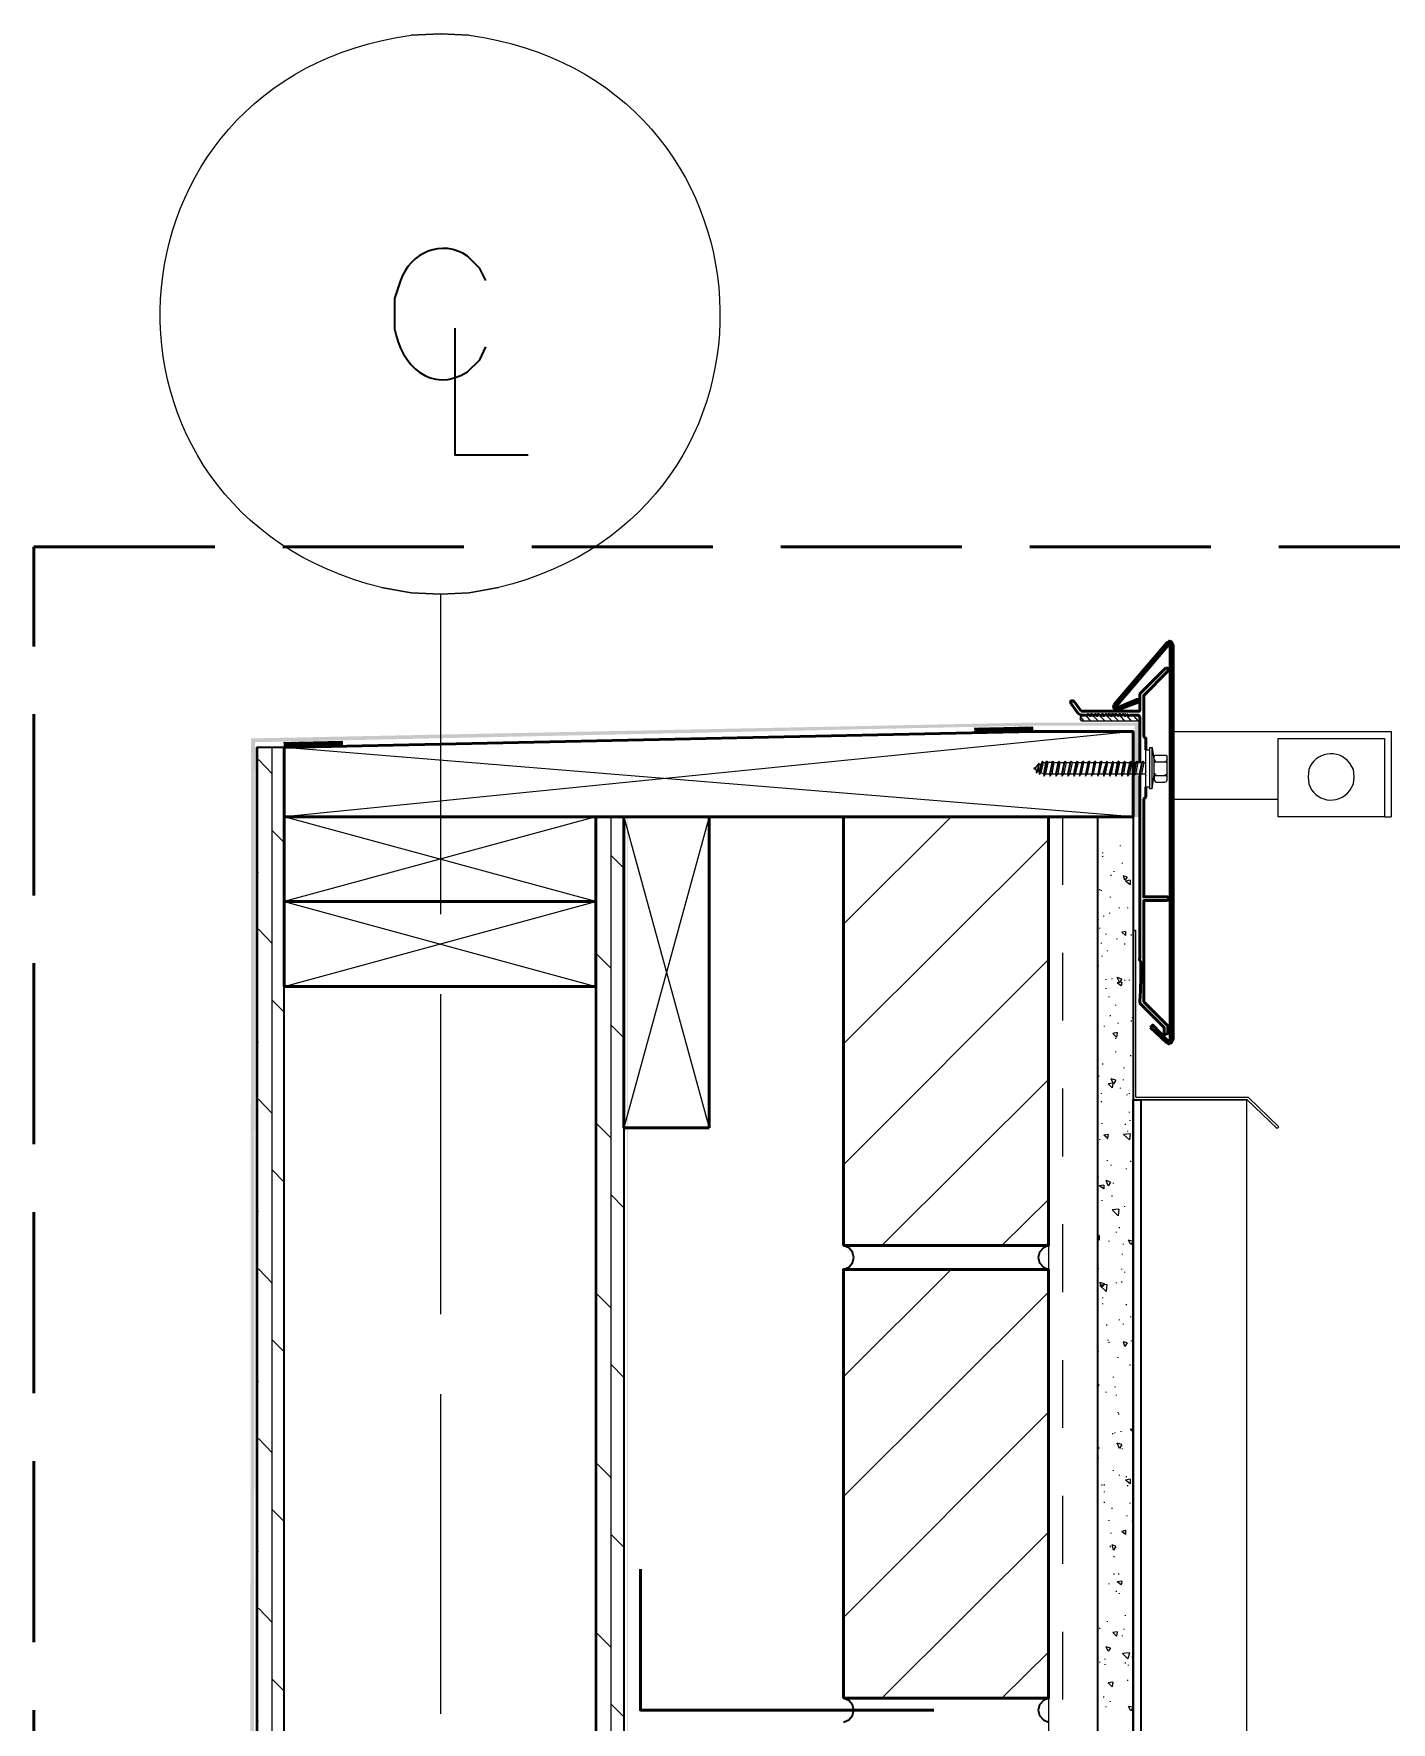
# Model space of a CAD drawing. Header units: inches. Extents: x 5 to 516, y -193 to 129.
# Drawn here: x 77.174 to 79.173, y -172.562 to -170.076 of the extents above; entities that cross this region are included whole.
import ezdxf

# ---------------------------------------------------------------- set-up
doc = ezdxf.new("R2010")
doc.units = ezdxf.units.IN
doc.header["$MEASUREMENT"] = 0
doc.linetypes.add('PDF_IMPORT', pattern=[1, 0.8, -0.2])
doc.layers.add('PDF8_Geometry', color=7, linetype='Continuous')
doc.layers.add('PDF8_Solid Fills', color=7, linetype='Continuous')

msp = doc.modelspace()

# ---------------------------------------------------------------- hatches: boundary and pattern name
at = {"layer": 'PDF8_Solid Fills', "transparency": 33554559}
for points in [[(78.6455148, -171.0902266), (78.6455148, -171.0946711), (78.7955149, -171.0946709), (78.8010686, -171.2291155), (78.8010704, -171.0902266)], [(77.2977364, -175.9157818), (77.3021809, -175.9202262), (77.3021807, -175.9146705), (77.495514, -175.9146707), (77.4999574, -171.1191149), (77.494402, -171.1135596), (77.4910698, -175.9091154), (77.2977364, -175.9091151)], [(78.0487701, -188.5757832), (78.0444044, -188.5757832), (78.0444044, -189.8902278), (78.0488489, -189.8857834), (78.0488487, -171.2291155), (78.0477376, -171.2291155)]]:
    msp.add_hatch(color=256, dxfattribs=at).paths.add_polyline_path(points)

# ---------------------------------------------------------------- linework, layer by layer
at = {"layer": 'PDF8_Geometry', "lineweight": 15}
for points in [[(77.815513, -170.078003), (77.7732907, -170.0757807), (77.7299574, -170.078003), (77.7732907, -170.0757807)], [(77.7732907, -170.9013364), (77.815513, -170.8991142), (77.8588463, -170.8913364), (77.815513, -170.8991142), (77.7732907, -170.9013364), (77.7299574, -170.8991142), (77.6866241, -170.8913364), (77.7299574, -170.8991142)], [(78.5599593, -171.0991153), (78.5599593, -171.1057819), (78.6455148, -171.1035597), (78.6455148, -171.096893)], [(77.5432943, -171.1202266), (77.5432943, -171.1268933), (77.6288499, -171.1246711), (77.6288499, -171.1180044)], [(78.7410688, -179.7291162), (78.7410688, -171.2291155), (78.6688466, -171.2291155), (78.6688466, -179.7291162)], [(78.7921801, -172.2657808), (78.7921801, -172.2668919)]]:
    msp.add_lwpolyline(points, close=True, dxfattribs=at)
at = {"layer": 'PDF8_Geometry', "lineweight": 35}
for points in [[(77.8399592, -170.4391148), (77.8310703, -170.4213371), (77.8132926, -170.4035593)], [(77.7144037, -170.4391148), (77.7055148, -170.4657815), (77.7055148, -170.510226)], [(77.7944044, -170.5091154), (77.7944044, -170.6957821), (77.9021822, -170.6957821)], [(77.8132926, -170.5735593), (77.8310703, -170.5557815), (77.8399592, -170.5368926)], [(78.3666248, -171.8957823), (78.3744026, -171.8924489), (78.3799582, -171.8857823), (78.3821804, -171.8780045), (78.3799582, -171.8702267), (78.3744026, -171.86356), (78.3666248, -171.8602267)], [(78.6688484, -171.8602259), (78.6610706, -171.8635592), (78.655515, -171.8702259), (78.6532928, -171.8780037), (78.655515, -171.8857814), (78.6610706, -171.8924481), (78.6688484, -171.8957814)], [(78.3666248, -172.562449), (78.3744026, -172.5591156), (78.3799582, -172.552449), (78.3821804, -172.5446712), (78.3799582, -172.5368934), (78.3744026, -172.5302268), (78.3666248, -172.5268934)], [(78.6688484, -172.5268926), (78.6610706, -172.5302259), (78.655515, -172.5368926), (78.6532928, -172.5446704), (78.655515, -172.5524482), (78.6610706, -172.5591148), (78.6688484, -172.5624482)]]:
    msp.add_lwpolyline(points, dxfattribs=at)
at = {"layer": 'PDF8_Geometry', "linetype": 'PDF_IMPORT', "lineweight": 50, "ltscale": 0.333333}
msp.add_lwpolyline([(79.2344047, -170.8313381), (79.2344047, -173.5446696), (77.1744023, -173.5446697), (77.1744047, -170.831336), (79.2344025, -170.8313381)], dxfattribs=at)
at = {"layer": 'PDF8_Geometry', "linetype": 'PDF_IMPORT', "lineweight": 15, "ltscale": 0.588889}
msp.add_lwpolyline([(77.7732907, -170.9013364), (77.7732907, -174.5791153)], dxfattribs=at)
at = {"layer": 'PDF8_Geometry', "lineweight": 50}
for points in [[(78.8521803, -170.9757825), (78.849958, -170.971338), (78.8466247, -170.9702269), (78.8432914, -170.9724491), (78.7655136, -171.0635602)], [(78.847738, -170.9757812), (78.847738, -170.9746701), (78.8466269, -170.9746701), (78.8455158, -170.9757812), (78.7688491, -171.0657812)], [(78.8421799, -171.5613369), (78.8455132, -171.5635591), (78.8499577, -171.5613369), (78.8521799, -171.5568924), (78.8521799, -170.9757813)], [(78.8432912, -171.5580036), (78.8455134, -171.5591147), (78.8466245, -171.5580036), (78.8477356, -171.5568924), (78.8477356, -170.9757813)], [(78.803293, -171.0480039), (78.8410708, -171.0102261)], [(78.8444036, -171.0146719), (78.808848, -171.0502274), (78.808848, -171.0513386)], [(78.8410715, -171.0102254), (78.8444048, -171.0102254), (78.8455159, -171.0124476), (78.8444048, -171.0146698)], [(78.7688487, -171.0657808), (78.7688487, -171.0668919), (78.7699598, -171.0668919), (78.771071, -171.0680031), (78.7999598, -171.0557808), (78.801071, -171.0602253), (78.771071, -171.0713364)], [(78.7999597, -171.0735596), (78.8021819, -171.0735596), (78.803293, -171.0713374), (78.803293, -171.0491152)], [(78.803293, -171.0491138), (78.803293, -171.0480027)], [(78.8088495, -171.1102258), (78.8088495, -171.0513369)], [(78.7021826, -171.0624489), (78.7010715, -171.0602266), (78.7021826, -171.0580044), (78.7044048, -171.0580044), (78.706627, -171.0591155)], [(78.7121833, -171.0768916), (78.7021833, -171.0624471)], [(78.7166276, -171.0735595), (78.7066276, -171.0591151)], [(78.7166276, -171.079116), (78.7121831, -171.0768938)], [(78.7177353, -171.0735595), (78.7166242, -171.0735595)], [(78.7232917, -171.079116), (78.7166251, -171.079116)], [(78.7999609, -171.0735595), (78.7177387, -171.0735595)], [(78.783295, -171.0780038), (78.7810728, -171.080226), (78.7788505, -171.0780038), (78.7755172, -171.080226), (78.773295, -171.0780038), (78.7710728, -171.080226), (78.7677394, -171.0780038), (78.7655172, -171.080226), (78.763295, -171.0780038), (78.7610728, -171.080226), (78.7577394, -171.0780038), (78.7555172, -171.080226), (78.753295, -171.0780038), (78.7499616, -171.080226), (78.7477394, -171.0780038), (78.7455172, -171.080226), (78.7421839, -171.0780038), (78.7399616, -171.080226), (78.7377394, -171.0780038), (78.7344061, -171.080226), (78.7321839, -171.0780038), (78.7299616, -171.080226), (78.7266283, -171.0780038), (78.7244061, -171.080226)], [(78.771071, -171.0713374), (78.7677376, -171.0713374), (78.7644043, -171.0680041), (78.7655154, -171.0635596)], [(78.7832915, -171.0780038), (78.7866249, -171.080226), (78.787736, -171.0791149)], [(78.8032943, -171.0824493), (78.8021832, -171.0802271), (78.7999609, -171.079116), (78.7877387, -171.079116)], [(78.803293, -171.082448), (78.803293, -171.1491147)], [(78.8121815, -171.1302268), (78.8121815, -171.1135602), (78.8088482, -171.1113379)], [(78.8088495, -171.111338), (78.8088495, -171.1102269)], [(78.8121815, -171.2002256), (78.8088482, -171.2024478)], [(78.8088495, -171.2035599), (78.8088495, -171.2024488)], [(78.8088495, -171.3457809), (78.8088495, -171.2035586)], [(78.8121815, -171.1846706), (78.8121815, -171.2002262)], [(78.8088495, -171.3535595), (78.8088495, -171.3524483), (78.8099606, -171.3524483)], [(78.8088495, -171.5002269), (78.8088495, -171.3535603)], [(78.8099617, -171.3468931), (78.8088505, -171.3468931), (78.8088505, -171.3457819)], [(78.8432914, -171.3524486), (78.8455136, -171.3513375), (78.8466247, -171.3491153), (78.8455136, -171.3480042), (78.8432914, -171.3468931), (78.809958, -171.3468931)], [(78.8432914, -171.3524495), (78.809958, -171.3524495)], [(78.8388471, -171.5402265), (78.8388471, -171.5391154), (78.8032915, -171.5035598)], [(78.8444036, -171.5368933), (78.808848, -171.5013377)], [(78.8088495, -171.5013369), (78.8088495, -171.5002258)], [(78.8432914, -171.5580046), (78.8221803, -171.5357824), (78.8188469, -171.5391157)], [(78.8421837, -171.5613367), (78.8188504, -171.5391145)], [(78.8444036, -171.5368928), (78.8444036, -171.5480039), (78.838848, -171.5502261), (78.838848, -171.5402261)], [(78.4999618, -172.5446697), (78.0677396, -172.5446697), (78.0677396, -172.3368919)]]:
    msp.add_lwpolyline(points, dxfattribs=at)
at = {"layer": 'PDF8_Geometry', "lineweight": 15}
for points in [[(78.8032908, -171.0880045), (78.7177353, -171.0880045), (78.715513, -171.0857823), (78.715513, -171.082449), (78.7177353, -171.0791156)], [(78.7210719, -171.0880045), (78.7155163, -171.0813378)], [(78.7244039, -171.0802259), (78.7232928, -171.0791148)], [(78.7310726, -171.0880045), (78.7244059, -171.0802267)], [(78.742181, -171.0880045), (78.7344032, -171.0802267)], [(78.7521817, -171.0880045), (78.7444039, -171.0802267)], [(78.7621824, -171.0880045), (78.7544046, -171.0802267)], [(78.7721831, -171.0880045), (78.7644054, -171.0802267)], [(78.7810717, -171.0880045), (78.774405, -171.0802267)], [(78.7910724, -171.0880045), (78.7844057, -171.0802267)], [(78.8010686, -171.0880045), (78.7944019, -171.0802267)], [(78.7932923, -171.1035594), (77.5432922, -171.229115)], [(78.5599591, -171.0991149), (78.5666258, -171.1057816), (78.5732924, -171.0980038)], [(78.5599593, -171.1035593), (78.5621815, -171.1057816), (78.5688482, -171.0980038)], [(78.5599615, -171.1013371), (78.5644059, -171.1057816), (78.5710726, -171.0980038)], [(78.5599616, -171.1057816), (78.5666283, -171.0980038)], [(78.5599616, -171.0991152), (78.5599616, -171.0980041)], [(78.5599616, -171.1035594), (78.5644061, -171.099115)], [(78.5599616, -171.1013373), (78.5621839, -171.0991151)], [(78.5621835, -171.0991149), (78.5688502, -171.1057816), (78.5755168, -171.0980038)], [(78.5644034, -171.0991149), (78.57107, -171.1057816), (78.5777367, -171.0980038)], [(78.5666278, -171.0980027), (78.5732944, -171.1046694), (78.5799611, -171.0980027)], [(78.5688476, -171.0980027), (78.5755143, -171.1046694), (78.582181, -171.0980027)], [(78.571072, -171.0980027), (78.5777387, -171.1046694), (78.5844054, -171.0980027)], [(78.5732919, -171.0980027), (78.5799586, -171.1046694), (78.5866252, -171.0980027)], [(78.5755163, -171.0980027), (78.582183, -171.1046694), (78.5877385, -171.0980027)], [(78.5777362, -171.0980027), (78.5844028, -171.1046694), (78.5899584, -171.0980027)], [(78.5799605, -171.0980027), (78.5866272, -171.1046694), (78.5921828, -171.0980027)], [(78.5821804, -171.0980027), (78.5888471, -171.1046694), (78.5944026, -171.0980027)], [(78.5844048, -171.0980027), (78.5910715, -171.1046694), (78.596627, -171.0980027)], [(78.5932914, -171.1046694), (78.5866247, -171.0980027)], [(78.5955157, -171.1046694), (78.5888491, -171.0980027)], [(78.5977356, -171.1046694), (78.5910689, -171.0980027)], [(78.5921837, -171.1046694), (78.5988503, -171.0980027)], [(78.59996, -171.1046694), (78.5932933, -171.0980027)], [(78.5944035, -171.1046694), (78.6010702, -171.0980027)], [(78.5955143, -171.0980027), (78.6032921, -171.1046694), (78.6099587, -171.0980027)], [(78.5966279, -171.1046694), (78.6032946, -171.0980027)], [(78.5977387, -171.0980027), (78.6055165, -171.1046694), (78.6121831, -171.0980027)], [(78.5988478, -171.1046694), (78.6055145, -171.0980027)], [(78.5999586, -171.0980027), (78.6077363, -171.1046694), (78.614403, -171.0980027)], [(78.6010722, -171.1046694), (78.6077389, -171.0980027)], [(78.602183, -171.0980027), (78.6099607, -171.1046694), (78.6166274, -171.0980027)], [(78.6044028, -171.0980027), (78.6121806, -171.1046694), (78.6188473, -171.0968916)], [(78.6066272, -171.0980027), (78.614405, -171.1046694), (78.6210717, -171.0968916)], [(78.6088471, -171.0980027), (78.6166249, -171.1046694), (78.6232915, -171.0968916)], [(78.6110715, -171.0980027), (78.6188493, -171.1046694), (78.6255159, -171.0968916)], [(78.6132914, -171.0980027), (78.6210691, -171.1046694), (78.6277358, -171.0968916)], [(78.6155157, -171.0980027), (78.6232935, -171.1046694), (78.6299602, -171.0968916)], [(78.6177356, -171.0980027), (78.6255134, -171.1046694), (78.6321801, -171.0968916)], [(78.61996, -171.0968928), (78.6277378, -171.1035594), (78.6344045, -171.0968928)], [(78.6221799, -171.0968928), (78.6299577, -171.1035594), (78.6366243, -171.0968928)], [(78.6244043, -171.0968928), (78.6321821, -171.1035594), (78.6377376, -171.0968928)], [(78.6266241, -171.0968928), (78.6344019, -171.1035594), (78.6399575, -171.0968928)], [(78.6288485, -171.0968928), (78.6366263, -171.1035594), (78.6421819, -171.0968928)], [(78.6310729, -171.0968928), (78.6388507, -171.1035594), (78.6444063, -171.0968928)], [(78.6332928, -171.0968928), (78.6410706, -171.1035594), (78.645515, -171.099115)], [(78.643295, -171.1035594), (78.6355172, -171.0968928)], [(78.6455148, -171.1035594), (78.6377371, -171.0968928)], [(78.6455148, -171.1013373), (78.6399593, -171.0968929)], [(78.6421828, -171.1035594), (78.6455161, -171.1013372)], [(78.6455148, -171.0991152), (78.6432926, -171.0968929)], [(78.6444026, -171.1035594), (78.6455138, -171.1035594)], [(79.006626, -171.2035599), (78.8521815, -171.2035599), (78.8521815, -171.1035599), (79.1732927, -171.1035599), (79.1732927, -171.2291154)], [(77.504406, -176.479116), (77.504406, -171.1268935)], [(77.5255151, -176.479116), (77.5255151, -171.1268935)], [(77.543292, -171.1224485), (77.5477364, -171.1268929), (77.5544031, -171.1191152)], [(77.5432922, -171.1202266), (77.5432922, -171.1191154)], [(78.7932923, -171.2291152), (77.5432922, -171.1268929), (77.5499588, -171.1202263)], [(77.5432922, -171.1246708), (77.5477366, -171.1202264)], [(77.5432922, -171.1224487), (77.5455144, -171.1202265)], [(77.5432942, -171.1202263), (77.5499608, -171.1268929), (77.5566275, -171.1191152)], [(77.5432943, -171.1246707), (77.5455166, -171.1268929), (77.5521832, -171.1202263)], [(77.545514, -171.1202263), (77.5521807, -171.1268929), (77.5588474, -171.1191152)], [(77.5477384, -171.1202263), (77.5544051, -171.1268929), (77.5610718, -171.1191152)], [(77.5499583, -171.1202263), (77.556625, -171.1268929), (77.5632916, -171.1191152)], [(77.5521827, -171.1202263), (77.5588494, -171.1268929), (77.565516, -171.1191152)], [(77.5610692, -171.125783), (77.5544026, -171.1191163)], [(77.556627, -171.1191163), (77.5632936, -171.125783), (77.5699603, -171.1191163)], [(77.5588468, -171.1191163), (77.5655135, -171.125783), (77.5721802, -171.1191163)], [(77.5610692, -171.1268929), (77.5677359, -171.1191152)], [(77.5610712, -171.1191163), (77.5677379, -171.125783), (77.5744046, -171.1191163)], [(77.5632911, -171.1191163), (77.5699578, -171.125783), (77.5766244, -171.1191163)], [(77.5732943, -171.125783), (77.5655166, -171.1191163)], [(77.5755142, -171.125783), (77.5677364, -171.1191163)], [(77.5777386, -171.125783), (77.5699608, -171.1191163)], [(77.5799585, -171.125783), (77.5721807, -171.1191163)], [(77.5721821, -171.125783), (77.5777377, -171.1191163)], [(77.574402, -171.125783), (77.5799576, -171.1191163)], [(77.5744051, -171.1191163), (77.5821829, -171.125783), (77.5888495, -171.1191163)], [(77.576625, -171.1191163), (77.5844027, -171.125783), (77.5910694, -171.1191163)], [(77.5766264, -171.125783), (77.582182, -171.1191163)], [(77.5788463, -171.125783), (77.5844018, -171.1191163)], [(77.5788494, -171.1191163), (77.5866271, -171.125783), (77.5932938, -171.1191163)], [(77.5810692, -171.1191163), (77.588847, -171.125783), (77.5955137, -171.1191163)], [(77.5810707, -171.125783), (77.5866262, -171.1191163)], [(77.5832936, -171.1191163), (77.5910714, -171.125783), (77.5977381, -171.1191163)], [(77.5855135, -171.1191163), (77.5932913, -171.125783), (77.5999579, -171.1191163)], [(77.5877379, -171.1191163), (77.5955157, -171.125783), (77.6021823, -171.1191163)], [(77.5899578, -171.1191163), (77.5977355, -171.125783), (77.6044022, -171.1191163)], [(77.5921821, -171.1191163), (77.5999599, -171.125783), (77.6066266, -171.1191163)], [(77.594402, -171.1191163), (77.6021798, -171.125783), (77.6088465, -171.1180052)], [(77.5966264, -171.1191163), (77.6044042, -171.125783), (77.6110709, -171.1180052)], [(77.5988463, -171.1191163), (77.6066241, -171.125783), (77.6132907, -171.1180052)], [(77.6010707, -171.1191163), (77.6088485, -171.125783), (77.6155151, -171.1180052)], [(77.6032951, -171.1191163), (77.6110728, -171.125783), (77.6177395, -171.1180052)], [(77.6055149, -171.1191163), (77.6132927, -171.125783), (77.6199594, -171.1180052)], [(77.6077393, -171.1180041), (77.6155171, -171.1246708), (77.6221838, -171.1180041)], [(77.6099592, -171.1180041), (77.617737, -171.1246708), (77.6244037, -171.1180041)], [(77.6132947, -171.1180041), (77.6199614, -171.1246708), (77.626628, -171.1180041)], [(77.6155146, -171.1180041), (77.6221812, -171.1246708), (77.6277368, -171.1180041)], [(77.617739, -171.1180041), (77.6244056, -171.1246708), (77.6288501, -171.1202264)], [(77.6199588, -171.1180041), (77.6266255, -171.1246708), (77.6288477, -171.1224486)], [(77.6221832, -171.1180041), (77.6288499, -171.1246708), (77.6288499, -171.1235597)], [(77.6288499, -171.1224487), (77.6244055, -171.1180042)], [(77.6288499, -171.1202266), (77.6266277, -171.1180043)], [(78.8121815, -171.1846717), (78.8121815, -171.1302273), (78.8177371, -171.1302273)], [(78.8210713, -171.1880027), (78.817738, -171.1880027), (78.817738, -171.1268916)], [(78.817738, -171.1268929), (78.8210713, -171.1268929)], [(78.8210701, -171.1880027), (78.8210701, -171.1268916)], [(78.8210701, -171.1268929), (78.8244034, -171.1480041)], [(79.006626, -171.2291157), (79.006626, -171.1135602), (79.1632927, -171.1135602), (79.1632927, -171.2291157), (79.1732927, -171.2291157)], [(77.5255151, -171.1657814), (77.5055151, -171.1446703)], [(78.6499591, -171.159114), (78.6499591, -171.1557807), (78.6466258, -171.1580029)], [(78.6532923, -171.1613375), (78.6544034, -171.1524486), (78.6544034, -171.1502264), (78.6499589, -171.1557819)], [(78.6544034, -171.1502265), (78.65107, -171.1646709)], [(78.6566243, -171.1524481), (78.6544021, -171.1624481), (78.6555132, -171.1668926), (78.6577354, -171.1635593), (78.6610688, -171.1657815)], [(78.6566278, -171.1524486), (78.6544055, -171.1524486)], [(78.6599598, -171.1468921), (78.6555154, -171.1668921)], [(78.6577387, -171.1635587), (78.661072, -171.1491143), (78.6599609, -171.146892), (78.6566276, -171.1524476)], [(78.6644041, -171.1491143), (78.6610708, -171.1657809)], [(78.661072, -171.1491143), (78.6644054, -171.1491143)], [(78.6621797, -171.1691157), (78.6666241, -171.1468935), (78.6644019, -171.1491157)], [(78.6732917, -171.1491143), (78.6677362, -171.1491143), (78.6644028, -171.1657809)], [(78.6666285, -171.1468921), (78.6677396, -171.1491144)], [(78.6732926, -171.1491143), (78.6699593, -171.1657809)], [(78.6699615, -171.1491144), (78.675517, -171.1468921), (78.6766281, -171.1491144), (78.6821837, -171.1491144)], [(78.6710728, -171.1691157), (78.6755172, -171.1468935), (78.673295, -171.1491157)], [(78.6766247, -171.1491143), (78.6732914, -171.1657809)], [(78.6821812, -171.1491143), (78.6788478, -171.1657809)], [(78.6799613, -171.1691157), (78.6844057, -171.1468935), (78.6821835, -171.1491157)], [(78.6855132, -171.1491143), (78.6821799, -171.1657809)], [(78.6844055, -171.1468921), (78.6855167, -171.1491144), (78.6910722, -171.1491144)], [(78.6910697, -171.1491143), (78.6877363, -171.1657809)], [(78.6888498, -171.1691157), (78.6932943, -171.1468935), (78.691072, -171.1491157)], [(78.6944063, -171.1491143), (78.6910729, -171.1657809)], [(78.6932941, -171.1468921), (78.6944052, -171.1491144), (78.6999607, -171.1491144)], [(78.6999582, -171.1491143), (78.6966249, -171.1657809)], [(78.6977383, -171.1691157), (78.7021828, -171.1468935), (78.6999606, -171.1491157)], [(78.7032948, -171.1491143), (78.6999615, -171.1657809)], [(78.7021826, -171.1468921), (78.7032937, -171.1491144), (78.7088493, -171.1491144)], [(78.7088467, -171.1491143), (78.7055134, -171.1657809)], [(78.7066269, -171.1691157), (78.7110713, -171.1468935), (78.7088491, -171.1491157)], [(78.7121833, -171.1491143), (78.7077389, -171.1657809)], [(78.7110711, -171.1468921), (78.7121822, -171.1491144), (78.7177378, -171.1491144)], [(78.7177353, -171.1491143), (78.7144019, -171.1657809)], [(78.7144032, -171.1691157), (78.7199588, -171.1468935), (78.7177365, -171.1491157)], [(78.7199597, -171.1491143), (78.7166263, -171.1657809)], [(78.7199597, -171.1468921), (78.7199597, -171.1491144), (78.7266263, -171.1491144)], [(78.7232917, -171.1691157), (78.7288473, -171.1468935), (78.7266251, -171.1491157)], [(78.7266283, -171.1491143), (78.723295, -171.1657809)], [(78.7288482, -171.1491143), (78.7255149, -171.1657809)], [(78.7288482, -171.1468921), (78.7288482, -171.1491144), (78.7355149, -171.1491144)], [(78.7321803, -171.1691157), (78.7377358, -171.1468935), (78.7355136, -171.1491157)], [(78.7355168, -171.1491143), (78.7321835, -171.1657809)], [(78.7377367, -171.1491143), (78.7344034, -171.1657809)], [(78.7377367, -171.1468921), (78.7377367, -171.1491144), (78.7444034, -171.1491144)], [(78.7410688, -171.1691157), (78.7466243, -171.1468935), (78.7444021, -171.1491157)], [(78.7444054, -171.1491143), (78.741072, -171.1657809)], [(78.7466252, -171.1491143), (78.7432919, -171.1657809)], [(78.7466252, -171.1468921), (78.7466252, -171.1491144), (78.7532919, -171.1491144)], [(78.7532939, -171.1491143), (78.7488495, -171.1657809)], [(78.7499618, -171.1691157), (78.7544063, -171.1468935), (78.7532952, -171.1491157)], [(78.7555138, -171.1491143), (78.7521804, -171.1657809)], [(78.7544061, -171.1468921), (78.7555172, -171.1491144), (78.7621839, -171.1491144)], [(78.7621824, -171.1491143), (78.757738, -171.1657809)], [(78.7588504, -171.1691157), (78.7632948, -171.1468935), (78.7621837, -171.1491157)], [(78.7644023, -171.1491143), (78.761069, -171.1657809)], [(78.7632946, -171.1468921), (78.7644057, -171.1491144), (78.7699613, -171.1491144)], [(78.7699588, -171.1491143), (78.7666254, -171.1657809)], [(78.7677389, -171.1691157), (78.7721833, -171.1468935), (78.7699611, -171.1491157)], [(78.7732908, -171.1491143), (78.7699575, -171.1657809)], [(78.7721831, -171.1468921), (78.7732943, -171.1491144), (78.7788498, -171.1491144)], [(78.7788473, -171.1491143), (78.775514, -171.1657809)], [(78.7766274, -171.1691157), (78.7810719, -171.1468935), (78.7788496, -171.1491157)], [(78.7821839, -171.1491143), (78.7788505, -171.1657809)], [(78.7810717, -171.1468921), (78.7821828, -171.1491144), (78.7877383, -171.1491144)], [(78.7877358, -171.1491143), (78.7844025, -171.1657809)], [(78.7855159, -171.1691157), (78.7899604, -171.1468935), (78.7877382, -171.1491157)], [(78.7910724, -171.1491143), (78.7877391, -171.1657809)], [(78.7899602, -171.1468921), (78.7910713, -171.1491144), (78.7966269, -171.1491144)], [(78.7966243, -171.1491143), (78.793291, -171.1657809)], [(78.7944045, -171.1691157), (78.7988489, -171.1468935), (78.7966267, -171.1491157)], [(78.7999609, -171.1491143), (78.7966276, -171.1657809)], [(78.7988487, -171.1468921), (78.7999598, -171.1491144), (78.8032932, -171.1491144)], [(78.8055174, -171.1491143), (78.8021841, -171.1657809)], [(78.803293, -171.1691157), (78.8077374, -171.1468935), (78.8055152, -171.1491157)], [(78.803293, -171.1491143), (78.8055152, -171.1491143)], [(78.8088495, -171.1491143), (78.8055161, -171.1657809)], [(78.8077373, -171.1468921), (78.8088484, -171.1491144), (78.8121817, -171.1491144)], [(78.8210688, -171.1880047), (78.8244021, -171.1668936), (78.8244021, -171.1480047)], [(78.8244021, -171.1502257), (78.8244021, -171.1402257), (78.8255132, -171.1380035), (78.8266243, -171.1380035)], [(78.8244021, -171.1502265), (78.8255132, -171.1480042), (78.8266243, -171.1480042)], [(78.8244043, -171.144671), (78.8255154, -171.1468932), (78.8266265, -171.1480043), (78.8399598, -171.1480043)], [(78.8266265, -171.1380036), (78.8399598, -171.1380036)], [(78.839958, -171.1780032), (78.8421803, -171.1768921), (78.8432914, -171.1746699), (78.8432914, -171.1402255)], [(78.8432914, -171.14467), (78.8421803, -171.1468922), (78.839958, -171.1480033)], [(78.8399593, -171.1380036), (78.8421815, -171.1380036), (78.8432926, -171.1402258)], [(78.8399593, -171.1480043), (78.8421815, -171.1480043), (78.8432926, -171.1502266)], [(79.1121826, -171.1902257), (79.1177382, -171.1802257), (79.1188493, -171.1702257), (79.1177382, -171.1591145), (79.1121826, -171.1502256)], [(78.646627, -171.1580051), (78.6499604, -171.1591162)], [(78.6499591, -171.159115), (78.6510702, -171.1646705), (78.6532924, -171.1613372)], [(78.6532912, -171.1613371), (78.6544023, -171.1624482)], [(78.661072, -171.1657814), (78.6621831, -171.1691147), (78.6644054, -171.1657814)], [(78.6644041, -171.1657814), (78.6699597, -171.1657814)], [(78.6677362, -171.1657814), (78.6699584, -171.1668925)], [(78.6699606, -171.1657814), (78.6710717, -171.1691147), (78.6732939, -171.1657814)], [(78.6732926, -171.1657814), (78.6788482, -171.1657814)], [(78.6788491, -171.1657814), (78.6799602, -171.1691147), (78.6821824, -171.1657814)], [(78.6821812, -171.1657814), (78.6877367, -171.1657814)], [(78.6877376, -171.1657814), (78.6888487, -171.1691147), (78.6910709, -171.1657814)], [(78.6910697, -171.1657814), (78.6966252, -171.1657814)], [(78.6966261, -171.1657814), (78.6977373, -171.1691147), (78.6999595, -171.1657814)], [(78.6999582, -171.1657814), (78.7055138, -171.1657814)], [(78.7055147, -171.1657814), (78.7066258, -171.1691147), (78.7077369, -171.1657814)], [(78.7077391, -171.1657814), (78.7144057, -171.1657814)], [(78.7144032, -171.1657814), (78.7144032, -171.1691147), (78.7166254, -171.1657814)], [(78.7166276, -171.1657814), (78.7232943, -171.1657814)], [(78.7232917, -171.1657814), (78.7232917, -171.1691147), (78.7255139, -171.1657814)], [(78.7255161, -171.1657814), (78.7321828, -171.1657814)], [(78.7321803, -171.1657814), (78.7321803, -171.1691147), (78.7344025, -171.1657814)], [(78.7344046, -171.1657814), (78.7410713, -171.1657814)], [(78.7410688, -171.1657814), (78.7410688, -171.1691147), (78.743291, -171.1657814)], [(78.7432932, -171.1657814), (78.7488487, -171.1657814)], [(78.7488496, -171.1657814), (78.7499607, -171.1691147), (78.752183, -171.1657814)], [(78.7521817, -171.1657814), (78.7577373, -171.1657814)], [(78.7577382, -171.1657814), (78.7588493, -171.1691147), (78.7610715, -171.1657814)], [(78.7610702, -171.1657814), (78.7666258, -171.1657814)], [(78.7666267, -171.1657814), (78.7677378, -171.1691147), (78.76996, -171.1657814)], [(78.7699588, -171.1657814), (78.7755143, -171.1657814)], [(78.7755152, -171.1657814), (78.7766263, -171.1691147), (78.7788485, -171.1657814)], [(78.7788473, -171.1657814), (78.7844028, -171.1657814)], [(78.7844037, -171.1657814), (78.7855149, -171.1691147), (78.7877371, -171.1657814)], [(78.7877358, -171.1657814), (78.7932914, -171.1657814)], [(78.7932923, -171.1657814), (78.7944034, -171.1691147), (78.7966256, -171.1657814)], [(78.7966243, -171.1657814), (78.8021799, -171.1657814)], [(78.8021808, -171.1657814), (78.8032919, -171.1691147), (78.8055141, -171.1657814)], [(78.8055174, -171.1657814), (78.8110729, -171.1657814)], [(78.8110693, -171.1657814), (78.8121804, -171.1691147), (78.8121804, -171.1680036)], [(78.8121815, -171.1613371), (78.8110704, -171.1657816)], [(78.8121815, -171.1680035), (78.8121815, -171.1691146)], [(78.8244021, -171.1668936), (78.8244021, -171.1746714)], [(78.8244021, -171.1702257), (78.8255132, -171.1680034), (78.8266243, -171.1680034)], [(78.8244043, -171.1646702), (78.8255154, -171.1668924), (78.8266265, -171.1680035), (78.8399598, -171.1680035)], [(78.8244043, -171.1746709), (78.8255154, -171.1768931), (78.8266265, -171.1780042), (78.8399598, -171.1780042)], [(78.8432914, -171.1646715), (78.8421803, -171.1668937), (78.839958, -171.1680048), (78.8421803, -171.1680048), (78.8432914, -171.170227)], [(79.0521826, -171.1591145), (79.0510715, -171.1702257), (79.0521826, -171.1802257)], [(78.8121815, -171.1846706), (78.8177371, -171.1846706)], [(77.5432927, -171.479115), (78.0021816, -171.3535595), (77.5432927, -171.229115)], [(78.0021816, -171.2291155), (77.5432927, -171.35356), (78.0021816, -171.4791156)], [(78.0032938, -189.8957831), (78.0032938, -171.229115)], [(78.024403, -189.8957831), (78.024403, -171.229115)], [(78.0432922, -171.2291155), (78.1688478, -171.6868933)], [(78.1688483, -171.2291155), (78.0432928, -171.6868933)], [(78.3666248, -171.3868937), (78.5255137, -171.2291159)], [(79.1632919, -171.2291155), (79.0066253, -171.2291155)], [(77.5432922, -171.2668918), (77.5255144, -171.249114)], [(78.3666248, -171.5635588), (78.6688471, -171.2624477)], [(78.7488496, -171.282449), (78.7488496, -171.2813379)], [(78.774403, -171.2724482), (78.774403, -171.2713371)], [(78.0432922, -171.3046703), (78.0244033, -171.2857814)], [(78.7488496, -171.2880032), (78.7488496, -171.2868921)], [(78.7777396, -171.2980039), (78.7777396, -171.2968928)], [(77.5055137, -171.3113367), (77.5021803, -171.3080033)], [(78.7610702, -171.3157809), (78.7610702, -171.3146698)], [(78.7655145, -171.3102267), (78.7655145, -171.3091156)], [(78.7844037, -171.3180031), (78.7788482, -171.3157809)], [(78.784405, -171.3180029), (78.7810717, -171.3224473), (78.7788495, -171.3157807)], [(78.788848, -171.3224473), (78.7821813, -171.3235585)], [(78.788848, -171.3224493), (78.788848, -171.329116), (78.7821813, -171.3235604)], [(78.0032938, -171.3480053), (78.0021827, -171.3468941)], [(78.7444054, -171.3368923), (78.7444054, -171.3357812)], [(78.7466252, -171.3380045), (78.7466252, -171.3368934)], [(78.759958, -171.3480053), (78.759958, -171.3468941)], [(78.7410688, -171.3813372), (78.7421799, -171.3802261)], [(78.742181, -171.3802273), (78.7410699, -171.3791162)], [(78.7499618, -171.375783), (78.7499618, -171.3746719)], [(78.7588504, -171.3713365), (78.7588504, -171.3702254)], [(78.7732908, -171.3635602), (78.7732908, -171.3624491)], [(78.7855159, -171.3635602), (78.7855159, -171.3624491)], [(77.5255151, -171.4157814), (77.5055151, -171.3946703)], [(78.7444054, -171.3935601), (78.7444054, -171.392449)], [(78.7532939, -171.4024486), (78.7532939, -171.4013375)], [(78.7821839, -171.3980044), (78.7766283, -171.3991155)], [(78.7821839, -171.3980053), (78.7821839, -171.4035608), (78.7766283, -171.3991164)], [(78.7910724, -171.4035608), (78.7910724, -171.4024497)], [(79.0055132, -171.6880036), (78.9610688, -171.6457813), (78.7966243, -171.6457813), (78.7944021, -171.6446702), (78.793291, -171.642448), (78.793291, -171.3957813), (78.7966243, -171.3957813), (78.7966243, -171.6402258), (78.7966243, -171.6413369), (78.7988466, -171.642448)], [(78.7466252, -171.4157814), (78.7466252, -171.4146703)], [(78.7555138, -171.4268921), (78.7555138, -171.425781)], [(78.7699588, -171.409115), (78.7699588, -171.4080039)], [(78.7810717, -171.4168936), (78.7810717, -171.4157825)], [(78.024403, -171.4524477), (78.0032918, -171.4313366)], [(78.3666248, -171.7413384), (78.6688471, -171.4391162)], [(78.742181, -171.4491156), (78.742181, -171.4480045)], [(78.7477374, -171.4346707), (78.7477374, -171.4335595)], [(78.7532939, -171.4691148), (78.7532939, -171.4680037)], [(78.7621824, -171.4680049), (78.7621824, -171.4668938)], [(78.7766242, -171.4680047), (78.7732908, -171.4724492), (78.7699575, -171.4657825)], [(78.7766263, -171.4724478), (78.7755152, -171.4780034), (78.7699597, -171.4735589)], [(78.7766274, -171.4680049), (78.7699607, -171.4657827)], [(78.7766274, -171.4724492), (78.7699607, -171.4735603)], [(78.7810717, -171.470227), (78.7810717, -171.4691159)], [(78.7877358, -171.470227), (78.7877358, -171.4691159)], [(77.5432922, -171.5168918), (77.5255144, -171.499114)], [(78.7532939, -171.4824476), (78.7532939, -171.4813365)], [(78.7577382, -171.4946705), (78.7577382, -171.4935594)], [(78.759958, -171.5224483), (78.759958, -171.5213372)], [(78.7677389, -171.5068933), (78.7677389, -171.5057822)], [(78.7910724, -171.5302269), (78.7910724, -171.5291157)], [(78.7921801, -171.5257826), (78.7921801, -171.5246715)], [(78.0432922, -171.5546703), (78.0244033, -171.5357814)], [(78.7510695, -171.5380032), (78.7510695, -171.5368921)], [(78.7699577, -171.5468937), (78.7688466, -171.5535604), (78.763291, -171.5480048)], [(78.7699588, -171.546894), (78.7632921, -171.5480051)], [(78.7677389, -171.5557825), (78.7677389, -171.5546714)], [(78.771071, -171.5335589), (78.771071, -171.5324478)], [(77.5055137, -171.5613367), (77.5021803, -171.5580034)], [(78.7677389, -171.5757817), (78.7677389, -171.5746706)], [(78.0032938, -171.5980053), (78.0021827, -171.5968942)], [(78.7488496, -171.5935587), (78.7488496, -171.5924476)], [(78.7799595, -171.5991152), (78.7799595, -171.5980041)], [(78.7899602, -171.5813382), (78.7899602, -171.580227)], [(78.4232926, -171.8602259), (78.6688482, -171.6157814)], [(78.7432932, -171.6113381), (78.7432932, -171.610227)], [(78.7632935, -171.6213363), (78.7621824, -171.6280029), (78.7566269, -171.6224474)], [(78.7632946, -171.6213365), (78.756628, -171.6224476)], [(78.7677356, -171.6168932), (78.7644023, -171.6224487), (78.761069, -171.6146709)], [(78.7677389, -171.6168923), (78.7610722, -171.61467)], [(78.774403, -171.6291151), (78.774403, -171.628004)], [(78.7788473, -171.6168923), (78.7788473, -171.6157812)], [(77.5255151, -171.6657814), (77.5055151, -171.6446703)], [(78.7466252, -171.6368937), (78.7466252, -171.6357826)], [(78.7466252, -171.6491143), (78.7466252, -171.6480032)], [(78.7844037, -171.6391158), (78.7844037, -171.6380047)], [(78.7877358, -171.6368937), (78.7877358, -171.6357826)], [(79.0055138, -171.6880027), (79.007736, -171.6857805), (78.9632916, -171.6424472), (78.7988471, -171.6424472)], [(78.8044052, -171.6457822), (78.9599608, -171.6457822), (78.9599608, -177.6013384), (78.8044052, -177.6013384)], [(78.7877358, -171.6646715), (78.7877358, -171.6635604)], [(78.788848, -171.6768921), (78.788848, -171.675781)], [(78.024403, -171.7024477), (78.0032918, -171.6813366)], [(78.7444054, -171.7046699), (78.7444054, -171.7035588)], [(78.7477374, -171.6813386), (78.7477374, -171.6802275)], [(78.7566249, -171.6968922), (78.7555138, -171.7024477), (78.7499582, -171.6980033)], [(78.756626, -171.6968935), (78.7499593, -171.6980046)], [(78.7555138, -171.7035599), (78.7555138, -171.7024488)], [(78.7888469, -171.695781), (78.7877358, -171.7046699), (78.7788469, -171.6968921)], [(78.788848, -171.6957813), (78.778848, -171.6968925)], [(78.7821839, -171.6824485), (78.7821839, -171.6813374)], [(78.7855159, -171.6924493), (78.7855159, -171.6913382)], [(77.5432922, -171.7668918), (77.5255144, -171.749114)], [(78.7555138, -171.735782), (78.7555138, -171.7346709)], [(78.7610702, -171.7424484), (78.7610702, -171.7413373)], [(78.7832915, -171.7480048), (78.7832915, -171.7468937)], [(78.7899602, -171.7368942), (78.7899602, -171.7357831)], [(78.742181, -171.7602254), (78.742181, -171.7591143)], [(78.7499618, -171.7713361), (78.7432952, -171.7724472)], [(78.7499618, -171.771337), (78.7499618, -171.7768925), (78.7432952, -171.7724481)], [(78.759958, -171.7668918), (78.7532914, -171.7646696)], [(78.7599593, -171.7668927), (78.756626, -171.7724483), (78.7532926, -171.7646705)], [(78.7644023, -171.7691162), (78.7644023, -171.7680051)], [(78.0432922, -171.8046703), (78.0244033, -171.7857814)], [(78.59996, -171.8602259), (78.6688489, -171.7924481)], [(78.7477374, -171.7946696), (78.7477374, -171.7935585)], [(78.7621824, -171.7880032), (78.7621824, -171.7868921)], [(78.7810717, -171.8035604), (78.7810717, -171.8024493)], [(77.5055137, -171.8113367), (77.5021803, -171.8080034)], [(78.7721821, -171.8068932), (78.771071, -171.8168932), (78.7621821, -171.8080043)], [(78.7721831, -171.8068925), (78.7621831, -171.8080036)], [(78.0032938, -171.8480053), (78.0021827, -171.8468942)], [(78.7432932, -171.8457809), (78.7410709, -171.8457809)], [(78.7432932, -171.8457829), (78.7432932, -171.8524496), (78.7410709, -171.8513384)], [(78.7577382, -171.8546694), (78.7577382, -171.8535583)], [(78.7688466, -171.8413366), (78.7688466, -171.8402255)], [(78.7732908, -171.8346702), (78.7732908, -171.8335591)], [(78.7932923, -171.8546694), (78.7866256, -171.8524472)], [(78.7932935, -171.8546715), (78.7899602, -171.859116), (78.7866269, -171.8524493)], [(78.7777396, -171.8735587), (78.7777396, -171.8724476)], [(78.7788473, -171.859116), (78.7788473, -171.8580048)], [(77.5255151, -171.9157814), (77.5055151, -171.8946703)], [(78.3666248, -172.0535604), (78.5255137, -171.8957826)], [(78.742181, -171.8946701), (78.742181, -171.893559)], [(78.7766274, -171.8957823), (78.7766274, -171.8946711)], [(78.7810717, -171.9002265), (78.7810717, -171.8991154)], [(78.7510695, -171.9168936), (78.7444028, -171.9146714)], [(78.7510708, -171.9168935), (78.7477374, -171.9213379), (78.7444041, -171.9146712)], [(78.754405, -171.9180043), (78.7532939, -171.9280043), (78.744405, -171.9191154)], [(78.7544061, -171.9180036), (78.7444061, -171.9191147)], [(78.7688466, -171.9157814), (78.7688466, -171.9146703)], [(78.7766274, -171.9146715), (78.7766274, -171.9135604)], [(78.024403, -171.9524478), (78.0032918, -171.9313366)], [(78.3666248, -172.2302256), (78.6688471, -171.9291144)], [(78.7488496, -171.9380028), (78.7488496, -171.9368917)], [(78.7488496, -171.9468936), (78.7488496, -171.9457824)], [(78.7832915, -171.9480035), (78.7832915, -171.9468924)], [(78.7544061, -171.9780034), (78.7544061, -171.9768923)], [(78.7732908, -171.9702271), (78.7732908, -171.969116)], [(78.7788473, -171.9768935), (78.7788473, -171.9757824)], [(78.7899602, -171.9657805), (78.7899602, -171.9646694)], [(77.5432922, -172.0168918), (77.5255144, -171.9991141)], [(78.756626, -172.000227), (78.756626, -171.9991159)], [(78.7577382, -172.0035591), (78.7577382, -172.0024479)], [(78.7844037, -172.0035591), (78.7788482, -172.0024479)], [(78.784405, -172.00356), (78.7810717, -172.0091155), (78.7788495, -172.0024488)], [(78.7910724, -172.0013369), (78.7910724, -172.0002258)], [(78.742181, -172.0168918), (78.742181, -172.0157807)], [(78.771071, -172.0257826), (78.771071, -172.0246715)], [(78.0432922, -172.0546703), (78.0244033, -172.0357815)], [(78.788848, -172.0368933), (78.788848, -172.0357822)], [(77.5055137, -172.0613367), (77.5021803, -172.0580034)], [(78.7410688, -172.0680031), (78.743291, -172.0657809)], [(78.7432932, -172.065781), (78.7410709, -172.065781)], [(78.7532939, -172.0768917), (78.7532939, -172.0757806)], [(78.7644023, -172.0546703), (78.7644023, -172.0535592)], [(78.7666267, -172.0691153), (78.7666267, -172.0680042)], [(78.0032938, -172.0980053), (78.0021827, -172.0968942)], [(78.7688466, -172.0813382), (78.7688466, -172.0802271)], [(78.3666248, -172.4080052), (78.6688471, -172.1057829)], [(78.771071, -172.1068938), (78.771071, -172.1057827)], [(78.7721831, -172.109116), (78.7721831, -172.1080049)], [(77.5255151, -172.1657815), (77.5055151, -172.1446704)], [(78.7632946, -172.1380037), (78.7632946, -172.1368926)], [(78.7666267, -172.1368938), (78.7666267, -172.1357826)], [(78.7766242, -172.1535595), (78.7732908, -172.1591151), (78.7699575, -172.1513373)], [(78.7766274, -172.1535609), (78.7699607, -172.1513386)], [(78.7755152, -172.1346716), (78.7755152, -172.1335605)], [(78.7932923, -172.1302274), (78.7888478, -172.1313385)], [(78.7932923, -172.1346716), (78.7888478, -172.1313383)], [(78.742181, -172.1735601), (78.742181, -172.1724489)], [(78.7432932, -172.1591151), (78.7432932, -172.158004)], [(78.7777396, -172.160225), (78.7777396, -172.1591139)], [(78.024403, -172.2024478), (78.0032918, -172.1813367)], [(78.7644023, -172.1924493), (78.7644023, -172.1913382)], [(78.7732908, -172.1991157), (78.7732908, -172.1980046)], [(78.7832915, -172.2013378), (78.7832915, -172.2002267)], [(78.7477374, -172.2135607), (78.7477374, -172.2124496)], [(78.7510695, -172.2135607), (78.7510695, -172.2124496)], [(78.7510695, -172.2235592), (78.7510695, -172.222448)], [(78.788848, -172.2046696), (78.788848, -172.2113363), (78.7821813, -172.2057807)], [(78.788848, -172.2046699), (78.7821813, -172.205781)], [(78.7855159, -172.2146706), (78.7855159, -172.2135595)], [(77.5432922, -172.2668919), (77.5255144, -172.2491141)], [(78.7510695, -172.2391141), (78.7510695, -172.238003)], [(78.7621824, -172.2480049), (78.7621824, -172.2468938)], [(78.788848, -172.2402263), (78.788848, -172.2391152)], [(78.7577382, -172.2657819), (78.7577382, -172.2646708)], [(78.7844037, -172.2591155), (78.7844037, -172.2580044)], [(78.0432922, -172.3046704), (78.0244033, -172.2857815)], [(78.4232926, -172.5268926), (78.6688482, -172.2824481)], [(78.7610702, -172.2846712), (78.7610702, -172.2835601)], [(78.7821839, -172.2802256), (78.7821839, -172.2857811), (78.7766283, -172.2813367)], [(78.7821839, -172.2802269), (78.7766283, -172.281338)], [(77.5055137, -172.3113368), (77.5021803, -172.3080034)], [(78.759958, -172.3035604), (78.759958, -172.3024493)], [(78.759958, -172.3046704), (78.759958, -172.3035593)], [(78.7677356, -172.3035591), (78.7644023, -172.3091146), (78.7621801, -172.3013369)], [(78.7677389, -172.3035604), (78.7621833, -172.3013382)], [(78.7655145, -172.3191154), (78.7655145, -172.3180042)], [(78.0032938, -172.3480053), (78.0021827, -172.3468942)], [(78.7655145, -172.344671), (78.7655145, -172.3435599)], [(78.7721831, -172.344671), (78.7721831, -172.3435599)], [(78.7577382, -172.359116), (78.7577382, -172.3580049)], [(78.7688466, -172.3702267), (78.7688466, -172.3691155)], [(78.7766263, -172.3546704), (78.7755152, -172.3602259), (78.7699597, -172.3557815)], [(78.7766274, -172.3546695), (78.7699607, -172.3557806)], [(78.7732908, -172.3735587), (78.7732908, -172.3724476)], [(77.5255151, -172.4157815), (77.5055151, -172.3946704)], [(78.7444054, -172.42467), (78.7444054, -172.4235589)], [(78.7555138, -172.4146716), (78.7555138, -172.4135604)], [(78.7799595, -172.4257822), (78.7799595, -172.4246711)], [(78.7821839, -172.4057808), (78.7821839, -172.4046697)], [(78.024403, -172.4524478), (78.0032918, -172.4313367)], [(78.7699577, -172.4291163), (78.7688466, -172.4357829), (78.763291, -172.4302274)], [(78.7699588, -172.4291143), (78.7632921, -172.4302254)], [(78.7777396, -172.4357829), (78.7777396, -172.4346718)], [(78.59996, -172.5268926), (78.6688489, -172.4591148)], [(78.7444054, -172.4746714), (78.7444054, -172.4735603)], [(78.7521817, -172.4702271), (78.7521817, -172.469116)], [(78.759958, -172.45356), (78.7532914, -172.4513378)], [(78.7599593, -172.4535598), (78.756626, -172.4580043), (78.7532926, -172.4513376)], [(78.7877358, -172.4602264), (78.7777358, -172.4613375)], [(78.7877382, -172.460226), (78.7855159, -172.4691149), (78.7777382, -172.4613371)], [(78.7821839, -172.4757813), (78.7821839, -172.4746702)], [(78.7921801, -172.4668928), (78.7921801, -172.4657817)], [(77.5432922, -172.5168919), (77.5255144, -172.4991141)], [(78.7521817, -172.4780034), (78.7521817, -172.4768923)], [(78.7866281, -172.4791156), (78.7866281, -172.4780045)], [(78.7499618, -172.5257827), (78.7499618, -172.5246716)], [(78.7632935, -172.5035588), (78.7621824, -172.5102255), (78.7566269, -172.5046699)], [(78.7632946, -172.5035591), (78.756628, -172.5046702)], [(78.7855159, -172.501337), (78.7855159, -172.5002258)], [(78.0432922, -172.5546704), (78.0244033, -172.5357815)], [(78.7532939, -172.5402254), (78.7532939, -172.5391143)], [(78.759958, -172.5324491), (78.759958, -172.531338)], [(78.7932923, -172.5402254), (78.7866256, -172.5391143)], [(78.7932935, -172.5402263), (78.7899602, -172.5457819), (78.7866269, -172.5391152)], [(77.5055137, -172.5613368), (77.5021803, -172.5580034)]]:
    msp.add_lwpolyline(points, dxfattribs=at)
at = {"layer": 'PDF8_Geometry', "lineweight": 50}
for points in [[(77.5432922, -171.2291155), (77.5432922, -171.1268933), (78.6477367, -171.10356), (78.7932923, -171.10356), (78.7932923, -171.2291155)], [(77.5432927, -171.35356), (77.5432927, -171.2291155), (78.0021816, -171.2291155), (78.0021816, -171.35356)], [(78.1688478, -171.6868933), (78.0432922, -171.6868933), (78.0432922, -171.2291155), (78.1688478, -171.2291155)], [(78.3666248, -171.8602267), (78.3666248, -171.2291155), (78.6688471, -171.2291155), (78.6688471, -171.8602267)], [(77.5432927, -171.479115), (77.5432927, -171.3535595), (78.0021816, -171.3535595), (78.0021816, -171.479115)], [(78.3666248, -172.5268935), (78.3666248, -171.8957823), (78.6688471, -171.8957823), (78.6688471, -172.5268935)]]:
    msp.add_lwpolyline(points, close=True, dxfattribs=at)
at = {"layer": 'PDF8_Geometry', "lineweight": 35}
for points in [[(77.5021816, -171.1268929), (77.5021816, -176.4791154), (77.5432927, -176.4791154), (77.5432927, -171.1268929)], [(78.0021816, -189.8957837), (78.0021816, -171.2291155), (78.0432928, -171.2291155), (78.0432928, -189.8957837)], [(78.7410688, -179.7291162), (78.7410688, -171.2291155), (78.793291, -171.2291155), (78.793291, -179.7291162)], [(78.8044052, -171.6457817), (78.8044052, -177.6013378), (78.7932941, -177.6013378), (78.7932941, -171.6457817)]]:
    msp.add_lwpolyline(points, close=True, dxfattribs=at)
at = {"layer": 'PDF8_Geometry', "lineweight": 50}
msp.add_lwpolyline([(78.803293, -171.503559), (78.803293, -171.5024491), (78.803293, -171.5002269, 0.020824299), (78.8044052, -171.4424493), (78.802183, -171.4391159), (78.803293, -171.4380035), (78.803293, -171.1680035)], format="xyb", dxfattribs=at)
at = {"layer": 'PDF8_Geometry', "linetype": 'PDF_IMPORT', "lineweight": 15, "ltscale": 0.084444}
msp.add_lwpolyline([(78.6899575, -179.7291162), (78.6899575, -171.229115)], dxfattribs=at)
at = {"layer": 'PDF8_Geometry', "lineweight": 15}
for points in [[(77.6866241, -170.8913364), (77.2281426, -170.7793179), (77.2629018, -170.1414289), (77.7299574, -170.078003)], [(77.6866241, -170.8913364), (77.2281426, -170.7793179), (77.2629018, -170.1414289), (77.7299574, -170.078003)], [(77.815513, -170.078003), (78.28255, -170.1414474), (78.3173278, -170.7792993), (77.8588463, -170.8913364)], [(77.815513, -170.078003), (78.28255, -170.1414474), (78.3173278, -170.7792993), (77.8588463, -170.8913364)], [(79.1121826, -171.1502256), (79.0956456, -171.1273923), (79.0606086, -171.1336886), (79.0521826, -171.1591145)], [(79.0521826, -171.1802257), (79.0588863, -171.2064108), (79.0956086, -171.2134664), (79.1121826, -171.1902257)]]:
    msp.add_open_spline(points, degree=3, dxfattribs=at)
at = {"layer": 'PDF8_Geometry', "lineweight": 35}
for points in [[(77.8132926, -170.4035593), (77.7756814, -170.3770037), (77.728237, -170.3983926), (77.7144037, -170.4391148)], [(77.7055148, -170.510226), (77.7156259, -170.5643), (77.7590148, -170.6072074), (77.8132926, -170.5735593)]]:
    msp.add_open_spline(points, degree=3, dxfattribs=at)
at = {"layer": 'PDF8_Solid Fills', "lineweight": 35, "transparency": 33554559}
for points in [[(77.4944053, -171.1135602), (77.4999608, -171.1191157), (78.6455165, -171.0902268)], [(77.4999617, -171.1191144), (78.6455174, -171.0902255), (78.6455174, -171.0946699)], [(78.7955167, -171.0946709), (78.8010722, -171.2291154), (78.7955167, -171.2291154)]]:
    msp.add_solid(points, dxfattribs=at)
at = {"layer": 'PDF8_Solid Fills', "lineweight": 15, "transparency": 33554559}
msp.add_solid([(78.0477365, -171.2291155), (78.0488476, -189.8957837), (78.0477365, -189.8957837)], dxfattribs=at)

doc.saveas('drawing.dxf')
